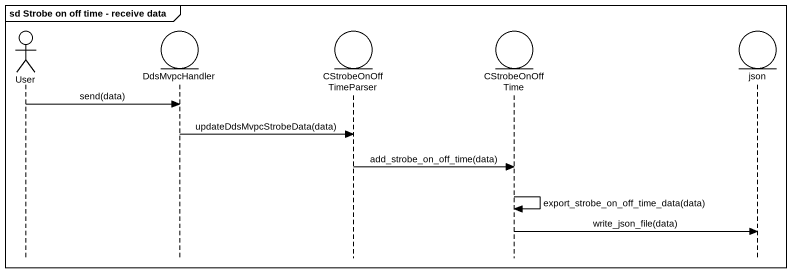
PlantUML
@startuml
mainframe sd Strobe on off time - receive data
hide footbox
actor User
entity DdsMvpcHandler
entity CStrobeOnOffTimeParser
entity CStrobeOnOffTime
entity "json" as json_

User -> DdsMvpcHandler : send(data)
DdsMvpcHandler -> CStrobeOnOffTimeParser : updateDdsMvpcStrobeData(data)
CStrobeOnOffTimeParser -> CStrobeOnOffTime : add_strobe_on_off_time(data)
CStrobeOnOffTime -> CStrobeOnOffTime : export_strobe_on_off_time_data(data)
CStrobeOnOffTime -> json_ : write_json_file(data)
@enduml
